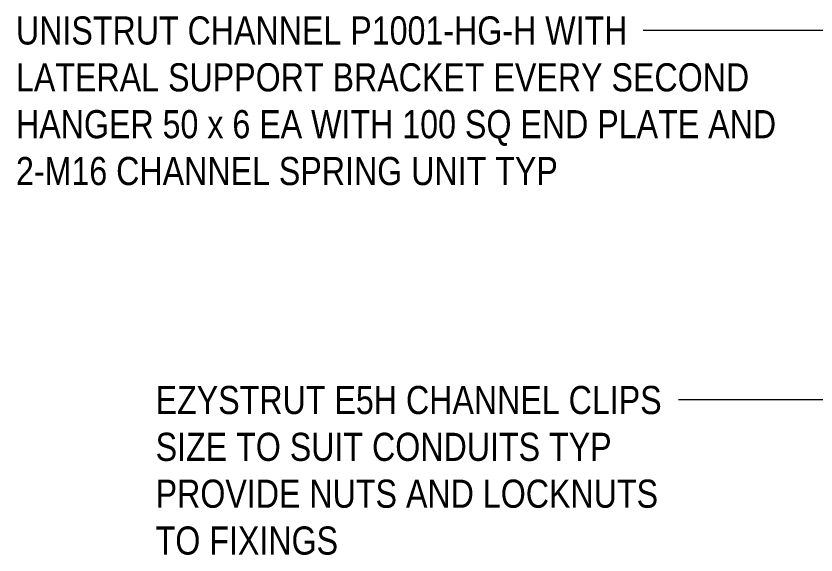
# Model space of a CAD drawing. Header units: metres. Extents: x 0.2 to 14.6, y -2.3 to 5.5.
# Drawn here: x 1.348 to 2.06, y 3.777 to 4.257 of the extents above; entities that cross this region are included whole.
import ezdxf

# ---------------------------------------------------------------- set-up
doc = ezdxf.new("R2010")
doc.units = ezdxf.units.M
doc.layers.add('G-ANNO-TEXT', color=7, linetype='Continuous', lineweight=9)
doc.styles.add('Arial Narrow_2', font='ARIALN.TTF', dxfattribs={"height": 0.025})

msp = doc.modelspace()

# ---------------------------------------------------------------- linework, layer by layer
at = {"layer": 'G-ANNO-TEXT'}
for p, q in [((2.03996, 4.24401), (1.90623, 4.24401)), ((2.29442, 4.24401), (2.03996, 4.24401)), ((1.93771, 3.91533), (1.93771, 3.91533)), ((3.02004, 3.91533), (1.93771, 3.91533))]:
    msp.add_line(p, q, dxfattribs=at)

# ---------------------------------------------------------------- texts
at = {"layer": 'G-ANNO-TEXT', "char_height": 0.025, "attachment_point": 1, "style": 'Arial Narrow_2', "bg_fill": 3, "box_fill_scale": 1, "bg_fill_color": 256, "bg_fill_transparency": 0}
for s, insert in [('UNISTRUT CHANNEL P1001-HG-H WITH', (1.34817, 4.25651)), ('LATERAL SUPPORT BRACKET EVERY SECOND ', (1.34817, 4.21483)), ('HANGER 50 x 6 EA WITH 100 SQ END PLATE AND ', (1.34817, 4.17316)), ('2-M16 CHANNEL SPRING UNIT TYP', (1.34817, 4.13149)), ('EZYSTRUT E5H CHANNEL CLIPS ', (1.47241, 3.92783)), ('SIZE TO SUIT CONDUITS TYP ', (1.47241, 3.88616)), ('PROVIDE NUTS AND LOCKNUTS ', (1.47241, 3.84449)), ('TO FIXINGS', (1.47241, 3.80281))]:
    msp.add_mtext(s, dxfattribs=dict(at, insert=insert))

doc.saveas('drawing.dxf')
